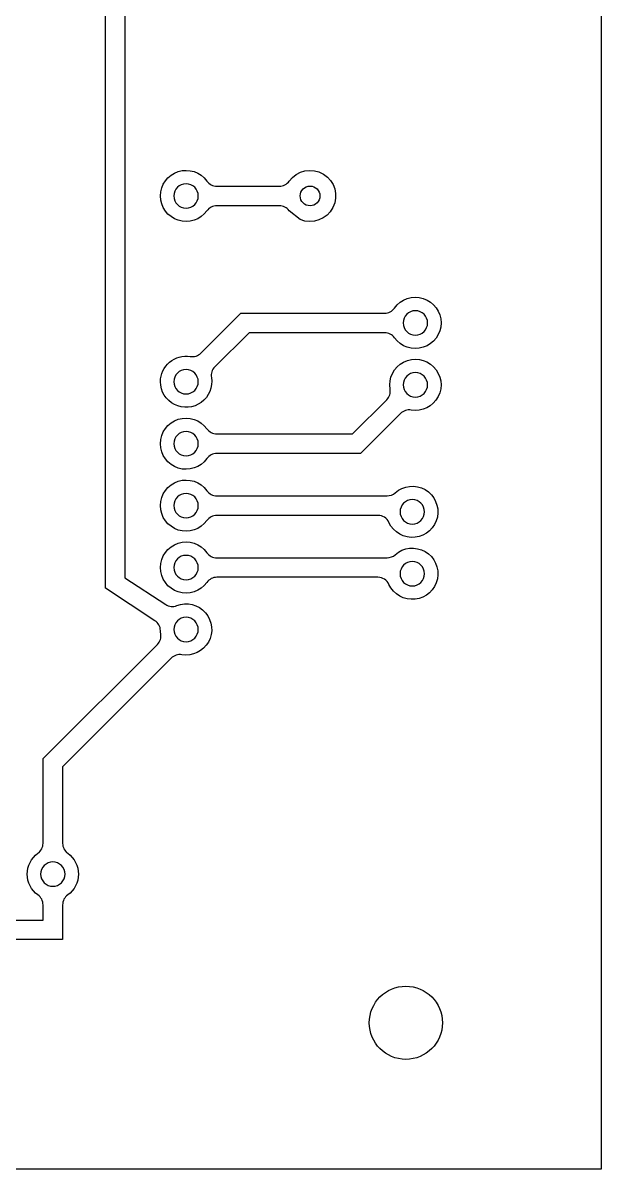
# Model space of a CAD drawing. Extents: x -44 to 134, y -24 to 59.
# Drawn here: x 19.31 to 43, y -18 to 29 of the extents above; entities that cross this region are included whole.
import ezdxf

# ---------------------------------------------------------------- set-up
doc = ezdxf.new("R2010")
doc.units = 0
doc.layers.add('DEFAULT', color=7, linetype='CONTINUOUS')
doc.layers.add('TOPLAYER$TRACCES', color=20, linetype='CONTINUOUS')

msp = doc.modelspace()

# ---------------------------------------------------------------- linework, layer by layer
at = {"layer": 'DEFAULT'}
for p, q in [((43, 59), (43, -18)), ((43, -18), (-44, -18))]:
    msp.add_line(p, q, dxfattribs=at)
msp.add_circle((35, -12), 1.5, dxfattribs=at)
at = {"layer": 'TOPLAYER$TRACCES'}
for p, q in [((22.687, 5.818), (22.687, 32.799)), ((23.487, 32.355), (23.487, 6.25)), ((27.254, 22.309), (29.814, 22.309)), ((29.816, 21.509), (27.254, 21.509)), ((30.67, 20.941), (30.22, 21.304)), ((26.602, 15.464), (28.239, 17.102)), ((28.239, 17.102), (34.128, 17.102)), ((28.571, 16.302), (27.167, 14.899)), ((34.128, 16.302), (28.571, 16.302)), ((32.811, 12.149), (34.215, 13.553)), ((34.781, 12.987), (33.143, 11.349)), ((27.254, 12.149), (32.811, 12.149)), ((33.143, 11.349), (27.254, 11.349)), ((27.254, 9.609), (34.228, 9.609)), ((33.854, 8.809), (27.254, 8.809)), ((27.254, 7.069), (34.228, 7.069)), ((23.487, 6.25), (25.156, 5.156)), ((33.854, 6.269), (27.254, 6.269)), ((24.717, 4.487), (22.687, 5.818)), ((20.131, -1.166), (24.817, 3.52)), ((25.383, 2.954), (20.931, -1.498)), ((20.131, -4.642), (20.131, -1.166)), ((20.931, -1.498), (20.931, -4.642)), ((20.131, -7.79), (20.131, -7.166)), ((20.931, -7.166), (20.931, -8.59)), ((12.823, -7.79), (20.131, -7.79)), ((20.931, -8.59), (12.491, -8.59))]:
    msp.add_line(p, q, dxfattribs=at)
at = {"layer": 'TOPLAYER$TRACCES', "extrusion": (0, 0, -1)}
for centre in [(-25.992, 21.909), (-35.39, 16.702), (-25.992, 14.289), (-35.39, 14.162), (-25.992, 11.749), (-25.992, 9.209), (-35.263, 8.955), (-25.992, 6.669), (-35.263, 6.415), (-25.992, 4.129), (-25.992, 4.129), (-20.531, -5.904), (-20.531, -5.904)]:
    msp.add_circle(centre, 0.5, dxfattribs=at)
at = {"layer": 'TOPLAYER$TRACCES'}
msp.add_circle((31.072, 21.909), 0.405, dxfattribs=at)
at = {"layer": 'TOPLAYER$TRACCES', "extrusion": (0, 0, -1)}
for centre, start, end in [((-25.992, 21.909), 215.4959, 144.5041), ((-31.076, 21.909), 35.4959, 292.7561), ((-35.39, 16.702), 35.4959, 324.5041), ((-25.992, 14.289), 0, 99.5041), ((-35.39, 14.162), 350.4959, 279.5041), ((-25.992, 14.289), 170.4959, 360), ((-25.992, 11.749), 0, 144.5041), ((-25.992, 11.749), 215.4959, 360), ((-25.992, 9.209), 0, 144.5041), ((-35.263, 8.955), 48.1176, 335.3689), ((-25.992, 9.209), 215.4959, 360), ((-25.992, 6.669), 0, 144.5041), ((-35.263, 6.415), 48.1176, 335.3689), ((-25.992, 6.669), 215.4959, 360), ((-25.992, 4.129), 68.7517, 279.5041), ((-25.992, 4.129), 350.4959, 357.7599), ((-20.531, -5.904), 305.4962, 54.5039), ((-20.531, -5.904), 125.4958, 234.5039)]:
    msp.add_arc(centre, 1.05, start, end, dxfattribs=at)
at = {"layer": 'TOPLAYER$TRACCES'}
for centre, start, end in [((27.254, 22.809), 215.4959, 270), ((29.814, 22.809), 270, 324.5041), ((27.254, 21.009), 90, 144.5041), ((29.816, 21.009), 36.1424, 90), ((34.128, 17.602), 270, 324.5041), ((34.128, 15.802), 35.4959, 90), ((26.248, 15.818), 260.4959, 315), ((27.521, 14.545), 135, 189.5041), ((33.861, 13.906), 315, 9.5041), ((35.134, 12.633), 80.4959, 135), ((27.254, 12.649), 215.4959, 270), ((27.254, 10.849), 90, 144.5041), ((27.254, 10.109), 215.4959, 270), ((34.228, 10.109), 270, 311.8824), ((27.254, 8.309), 90, 144.5041), ((33.854, 8.309), 24.6311, 90), ((27.254, 7.569), 215.4959, 270), ((34.228, 7.569), 270, 311.8824), ((27.254, 5.769), 90, 144.5041), ((33.854, 5.769), 24.6311, 90), ((25.43, 5.574), 236.7442, 291.2483), ((24.443, 4.068), 2.2401, 56.7442), ((24.463, 3.873), 315, 9.5041), ((25.736, 2.6), 80.4959, 135), ((19.631, -4.642), 305.4961, 0.0002), ((21.431, -4.642), 180.0002, 234.5042), ((19.631, -7.166), 360, 54.5038), ((21.431, -7.166), 125.4961, 180.0002)]:
    msp.add_arc(centre, 0.5, start, end, dxfattribs=at)

doc.saveas('drawing.dxf')
